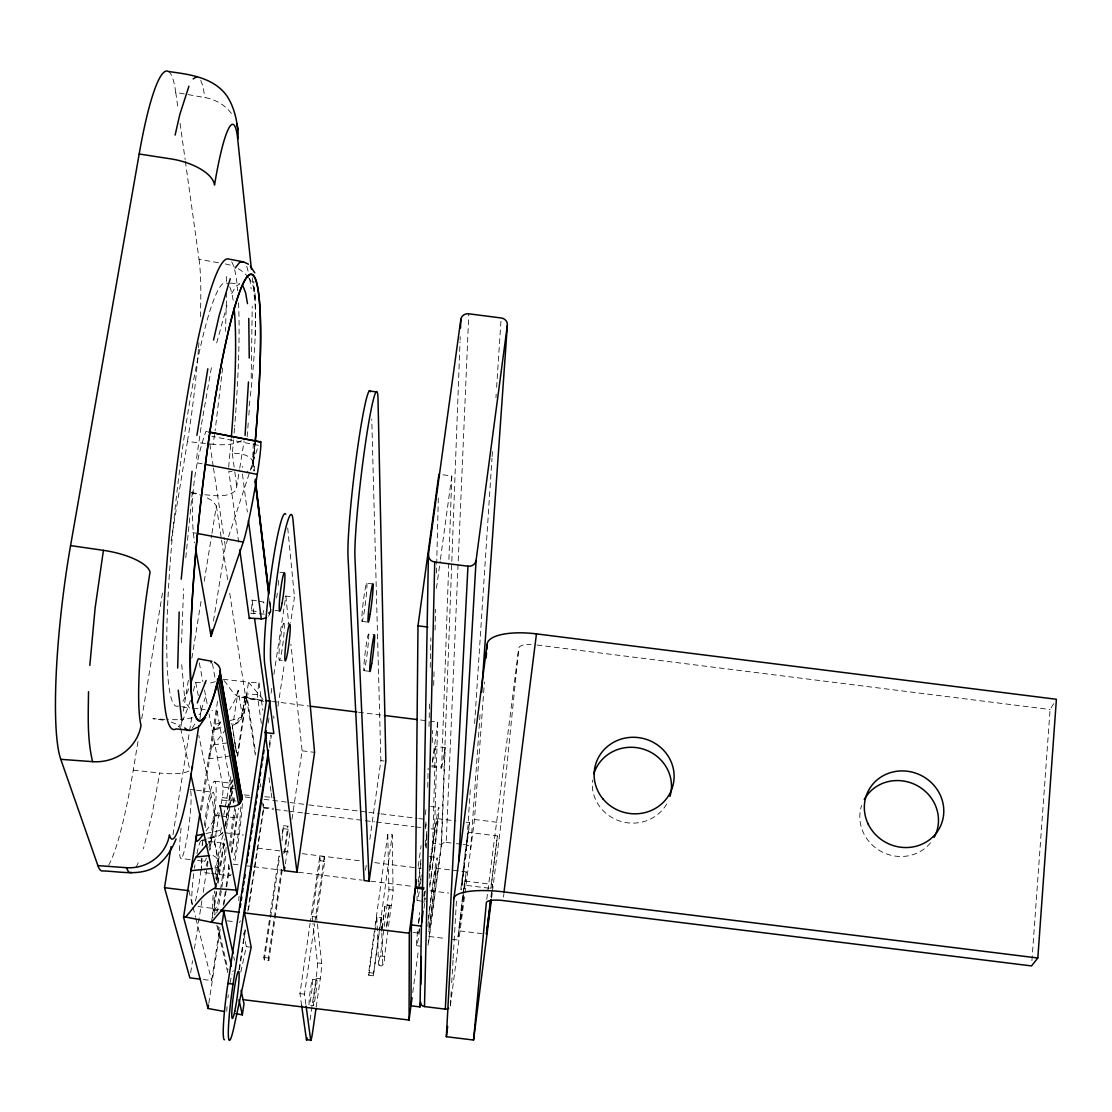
<?xml version="1.0" encoding="UTF-8"?>
<svg xmlns="http://www.w3.org/2000/svg" width="1112" height="1112" viewBox="0 0 1112 1112"><rect width="100%" height="100%" fill="white"/><g stroke="black" fill="none" stroke-linecap="round" stroke-linejoin="round"><path stroke-width="0.75" stroke-dasharray="5 3.75" d="M489.141 888.196L461.688 884.804L466.79 839.894M492.31 887.904L492.644 884.499L465.038 881.079L464.399 888.474M435.834 868.111L466.192 871.877L464.524 889.086M226.667 292.317L225.458 331.223M497.425 835.96L490.865 888.418L497.425 835.96L468.277 832.332L466.957 845.912M466.123 822.213L469.486 822.63L469.472 824.103L461.369 889.822M236.453 752.893L232.311 725.858L236.453 752.893A10.272 9.702 -8.3 0 0 236.495 750.433M426.452 848.053L426.744 834.167M427.731 787.268L428.134 768.156M429.023 726.483L429.496 703.896M430.261 667.422L430.886 637.899M216.729 880.398L219.022 863.371L214.366 841.158L213.699 840.019L211.461 840.311L208.222 843.202M181.548 642.778L183.591 588.707M432.276 742.58L432.568 730.459M433.68 685.465L434.111 668.159M435.056 630.087L435.57 609.307M436.474 572.972L438.35 496.814M441.589 844.342L445.231 747.695L435.404 746.472L432.693 843.243L441.589 844.342L428.19 945.311M429.496 867.193L434.556 829.274L437.711 722.133L430.83 721.271M387.782 834.292L388.922 890.893L380.373 955.931C375.3 968.774 385.447 969.72 384.571 956.445L393.092 891.407L392.216 834.834L387.782 834.292L374.563 929.896M253.3 443.438L252.688 460.312L253.939 470.626M431.678 766.807L441.631 768.044L451.82 475.95L438.906 474.324M255.204 335.643L255.621 303.117L253.717 281.141M253.939 471.252C256.705 457.185 244.612 452.904 232.311 453.46A236.884 27.077 -83.4 0 0 233.548 439.879M428.023 945.228L441.172 846.121L460.02 341.843M460.076 340.105L460.215 336.644M251.201 378.024L252.229 306.439M441.172 846.121A4.49 4.309 1.6 0 1 446.19 842.396L468.791 313.806M228.711 467.248L229.03 462.856A213.17 24.353 -83.4 0 0 231.199 438.698M242.305 467.304L242.346 466.289M450.416 1005.276L451.319 989.708M451.708 982.772L453.015 960.268M453.112 958.544L456.615 897.954M268.631 616.326L270.883 609.557L269.59 598.715M480.036 714.738L470.571 849.763A4.49 4.309 3 0 0 466.679 844.939L470.418 787.727M474.615 723.592L491.977 458.366M492.088 456.643L492.435 451.43M495.952 397.693L496.174 394.232M496.633 387.296L501.053 319.686M381.861 928.617L385.127 904.821L389.45 905.78L386.628 929.062M464.969 893.033L474.504 819.488L484.401 682.017M1031.908 960.726L1050.089 709.525L1053.689 703.674M247.17 436.724L248.323 421.893M248.838 415.179L249.505 406.631M215.325 865.595L215.116 868.18L218.675 866.873L218.981 865.873L214.366 841.158M222.636 367.989L215.102 430.761M252.535 464.051L255.037 443.257L253.272 462.05M185.801 557.724L192.376 491.712M255.343 439.824L253.188 463.857A225.25 23.977 -83.4 0 0 255.343 440.519M386.253 927.13L389.367 905.349M492.449 891.226L501.137 822.797L518.762 648.199A15.929 5.393 7.2 0 1 531.063 644.473M460.785 889.586L465.636 848.581M423.978 902.652L425.257 890.907M233.631 802.878L234.493 797.234M463.12 899.566L463.829 893.603M491.24 896.995L491.851 891.866M465.525 859.145L466.665 849.915M463.551 897.231L458.811 930.786L484.804 933.997M491.587 898.065L492.241 892.936M503.472 897.106L503.917 893.673M462.509 896.981L457.657 940.001L452.584 939.376M462.481 905.96L457.657 940.001M486.778 899.344L518.762 648.199M450.332 1005.915L464.747 894.743M490.948 896.828L491.615 891.671M441.631 768.044L445.231 747.695M412.747 992.543L418.487 949.578M423.992 908.337L425.382 897.996M464.524 865.706L461.688 884.804M462.94 893.673L463.607 888.697M462.953 894.896L458.811 930.786M233.701 724.996L238.19 722.675L241.234 719.005L245.377 695.222L241.999 716.392L245.377 695.222L229.419 591.209M418.293 866.304L421.073 845.704M425.229 814.818L425.924 809.661M432.387 761.609L437.711 722.133M436.46 588.317L440.185 561.073M440.421 559.378L451.82 475.95M368.795 975.266L376.843 917.08L381.305 917.622L373.298 975.822L368.795 975.266L368.67 972.583L374.327 931.606M373.298 975.822L392.216 834.834M463.148 893.395L466.192 871.877M365.542 870.251L366.251 865.108M369.851 839.421L380.874 760.622L371.755 419.113M466.289 844.981L469.486 822.63M264.322 614.102L250.867 613.31L251.576 608.611A8.312 0.792 -83.1 0 0 252.076 600.091L257.08 600.883M196.56 458.408L201.216 426.063M310.067 1019.982L316.058 978.212A12.788 0.764 -82.6 0 0 317.462 962.895L312.958 923.363M316.211 1007.124L320.27 978.727A12.788 0.737 -82.7 0 0 321.688 963.423L316.642 917.039L324.69 861.258L324.273 856.865L319.811 856.309L310.373 921.542M492.143 887.737L492.644 884.499M301.63 1005.554L299.934 993.628L310.123 923.252M312.764 921.653L312.18 916.496L320.242 860.702L319.811 856.309M305.856 1004.4L304.466 994.184L314.626 923.808M314.863 922.084L324.273 856.865M207.471 431.748L205.873 431.428C193.613 466.428 189.262 505.918 194.614 542.809M463.857 888.238L465.038 881.079M282.198 870.209L268.798 960.629L264.295 960.073L263.822 957.446L270.188 914.662M270.438 912.952L279.348 853.057M282.156 834.236L283.421 825.674L287.883 826.23L288.272 829.26L284.728 853.14M264.295 960.073L270.383 919.137M270.633 917.428L279.765 856.004M282.059 840.644L283.421 825.674M268.798 960.629L268.339 958.002L281.795 867.304M283.824 853.613L287.883 826.23M285.381 863.816L289.94 832.999M291.969 819.294L302.116 750.808L290.899 644.182M467.04 839.602L468.277 832.332M171.081 540.821L187.441 441.547L213.073 444.272L214.852 432.443M268.506 613.615L270.563 612.267L270.883 610.53L269.66 599.563M271.05 693.262L271.828 688.147M273.899 674.497L285.84 596.018L294.471 597.102L290.607 622.692M268.214 722.925L268.993 717.81M269.271 745.082L270.814 734.837M269.577 747.431L271.384 735.491M277.972 706.287L284.422 663.642M238.997 969.442L245.224 928.228M247.823 911.048L263.391 808.007L262.599 802.864M239.441 969.622L245.627 928.645M248.462 909.852L263.947 807.409L263.433 804.018M203.274 979.519L211.641 980.548L219.801 927.491M223.22 905.251L225.847 888.14M226.111 886.417L229.267 865.887M231.365 852.195L236.62 817.973L235.077 809.494M208.82 1003.344L220.635 926.352M224.054 904.112L229.572 868.18M231.935 852.793L238.774 808.299M261.32 723.384L257.219 694.541L259.013 682.81L248.518 682.198L237.162 755.66M270.563 612.267L270.8 611.03M190.666 972.736L192.529 960.754M194.391 948.772L201.87 900.873M203.204 892.311L206.929 868.361M207.193 866.651L208 861.508M209.862 849.54L215.2 815.318L198.798 735.366M214.338 844.077L219.37 811.774M232.297 728.61L238.232 690.399L242.235 715.502A10.23 9.633 -7.2 0 1 231.171 723.856A5.115 1.557 5.8 0 1 231.074 724.259M221.135 803.865A8.465 0.82 -82.8 0 0 221.483 802.169L222.247 797.471A8.465 0.82 -82.8 0 0 223.012 786.976L209.042 713.862M225.152 825.924L232.241 780.068M211.419 922.279L216.228 891.129M217.549 882.553L224.179 839.685M226.57 824.256L232.658 784.808M215.228 914.217L214.06 909.157L216.979 890.295M218.035 883.428L224.93 838.851M226.514 828.565L229.962 806.269M230.226 804.56L233.131 785.697M237.634 756.549L246.642 698.253L262.14 700.185M200.424 810.036L217.785 699.754M201.494 810.314L217.09 711.138L211.975 710.498M224.846 826.994L232.227 779.846M213.476 621.01L225.333 546.52L228.002 538.361M199.896 718.95L201.244 710.512L200.257 705.55M204.886 494.743C215.13 495.66 227.89 497.954 236.078 490.197L239.511 469.806M239.775 468.096L244.098 440.936M218.981 865.873L216.84 879.258L218.981 865.873A10.397 9.911 -12.4 0 0 210.78 854.836M180.881 726.622L181.701 721.479M183.355 711.221L188.581 678.723M191.876 658.193L201.508 598.325M204.26 581.215L211.683 535.039M211.961 533.329L216.353 505.96L212.489 500.845L205.623 497.008M172.986 834.681L191.848 716.698M201.494 424.367L211.419 367.599M108.629 865.233A145.741 19.168 -82.9 0 0 133.259 770.157L138.347 739.341M141.724 718.811L162.616 592.154M188.915 771.116A37.989 10.842 9.1 0 1 159.767 773.035L151.83 815.527L143.406 848.748M238.232 690.399L234.868 700.31L229.614 709.623M382.389 928.534L385.127 904.821M220.44 832.554L221.927 825.173M223.776 815.138L230.823 776.676M432.429 762.429L435.404 746.472M263.294 610.46L263.405 612.601M240.79 972.096L246.322 946.659L243.375 931.925M201.244 710.512L200.577 713.473L197.63 715.864M237.787 720.701L238.343 718.408L241.916 716.684M216.701 342.941L226.931 305.55M269.577 600.758L270.73 611.447L268.576 615.937M201.272 710.012L206.248 694.597M228.544 536.735L258.47 445.342L211.919 436.335M218.077 812.274L213.699 820.753L206.012 830.886M136.081 867.263L139.292 860.577M231.63 293.554L235.939 286.298L239.733 283.81L228.155 283.004M192.112 728.304L196.407 721.563M220.398 722.953L213.879 724.593L213.879 729.305L214.644 729.792L216.34 728.277L221.177 721.507M226.042 729.138L213.629 744.998L210.307 751.795L208.472 758.912L230.976 755.771M270.744 611.475L268.437 612.545M224.082 680.6C228.738 685.256 236.161 702.006 245.252 696.07M222.608 833.166L217.757 836.627L200.313 840.589M215.325 681.656L209.348 683.338M192.543 717.824L180.352 719.547M248.518 682.198L263.78 700.254M230.184 720.479L238.343 718.408M216.34 728.277L222.358 726.761M214.644 729.792L222.581 727.804M206.248 833.444L221.01 830.191M207.847 838.087L214.366 837.419M213.74 744.859L227.056 742.941M177.447 719.714L168.426 719.617M236.064 801.001L221.83 800.167M257.219 694.541L246.711 693.93L255.718 753.213M164.965 719.408L152.886 718.699L165.618 720.479M193.28 691.066A236.884 27.077 -83.4 0 0 195.684 682.42L205.942 683.102M232.047 471.488L228.78 471.196L239.024 544.685M244.279 794.927L249.394 795.372M264.725 796.734L274.956 797.638M263.947 807.409L273.357 808.243M133.259 770.157L159.767 773.035M223.053 679.293L248.671 682.156M299.934 993.628L304.466 994.184M310.637 1005.276L313.501 1005.623M430.733 806.478L438.823 807.479M214.713 781.208L231.463 783.293M474.504 819.488L501.137 822.797M437.419 818.64L455.989 820.948M189.944 789.395L194.961 790.02M196.629 790.229L213.351 792.3M245.168 796.97L250.325 797.61M264.072 799.319L307.065 804.657M308.788 804.879L367.252 812.135M368.962 812.358L379.275 813.636M380.999 813.845L417.111 818.335M418.835 818.557L423.992 819.197M263.391 808.007L273.663 809.286M275.373 809.508L287.355 810.995M289.064 811.204L302.756 812.9M304.466 813.108L374.647 821.837M376.356 822.046L414.012 826.716M415.721 826.939L420.85 827.564M431.122 828.843L434.556 829.274M446.19 842.396L454.725 843.452M456.434 843.66L461.563 844.3M463.259 844.508L466.679 844.939M215.2 815.318L220.148 815.93M221.788 816.138L236.62 817.973M283.838 828.704L288.272 829.26M429.482 856.587L437.155 857.533M224.93 832.749L243.556 835.056M206.596 841.131L201.48 840.491A33.012 3.336 -82.6 0 1 202.467 844.856M208.305 841.339L223.651 843.243M257.511 848.122L291.969 852.39M302.297 853.668L360.886 860.924M374.674 862.634L421.198 868.402M320.242 860.702L324.69 861.258M233.034 864.163L239.914 865.011M246.794 865.859L251.965 866.498M253.689 866.707L282.948 870.335M298.433 872.253L362.123 880.134M370.727 881.191L412.038 886.306M181.089 828.12A34.847 3.725 -82.7 0 0 180.922 858.45L190.903 859.673M197.602 860.507L204.302 861.341M430.066 890.768L448.65 893.061M388.95 889.628L393.134 890.142M209.654 873.267L202.94 872.433A45.995 4.573 -82.7 0 0 204.316 871.03M211.336 873.476L229.795 875.756M417.236 900.539L426.966 901.735M387.365 904.987L391.535 905.502M312.18 916.496L316.642 917.039M413.177 932.412L418.307 933.037M198.019 906.558L215.089 908.671M214.06 909.157L219.133 909.783M428.94 936.457L445.829 938.542M227.362 920.847L234.145 921.681M416.708 945.714L421.309 946.284M380.373 955.931L384.571 956.445M246.322 946.659L251.187 947.257M376.843 917.08L378.594 965.105L382.889 965.994M317.462 962.895L321.688 963.423M263.822 957.446L268.339 958.002M368.67 972.583L373.173 973.139M316.058 978.212L320.27 978.727M312.486 979.38L316.781 979.908M279.876 572.249L284.519 572.833M366.821 583.202A19.321 1.14 -83.1 0 1 363.944 613.546A19.321 1.14 -83.1 0 1 362.401 610.071A19.321 1.14 -83.1 0 1 366.821 583.202L373.007 583.981M274.97 610.432L279.626 611.016M361.97 621.372L368.155 622.15M536.929 645.016L1050.089 709.525M283.963 623.498A18.473 1.543 -83.1 0 1 281.6 652.341A18.473 1.543 -83.1 0 1 279.265 649.422A18.473 1.543 -83.1 0 1 283.963 623.498L289.885 624.235M368.586 634.118A18.459 1.042 -83 0 1 365.834 662.905A18.459 1.042 -83 0 1 364.361 660.097A18.459 1.042 -83 0 1 368.586 634.118L374.508 634.869M279.265 660.042L282.226 660.403M363.944 670.647L369.865 671.398M272.468 701.477L308.608 705.995M358.537 712.236L382.625 715.252M420.503 719.978L429.107 721.062M193.21 708.149L205.15 709.637M431.831 765.626L441.798 766.863M302.116 750.808L314.585 752.365M380.874 760.622L384.196 761.039M191.598 492.658L199.896 493.964M258.735 601.147L265.837 602.551M251.27 610.71L257.914 611.753M223.012 786.99L234.882 788.894M222.247 797.471L234.09 799.375M217.841 910.728L213.309 909.991L214.477 915.009M168.551 71.543A158.668 21.879 -84.2 0 1 175.752 92.407L204.928 97.592A41.533 36.904 -1.3 0 1 233.325 116.371M185.356 161.24L199.048 259.318L218.73 262.807M244.237 697.071L262.362 700.254M241.596 697.419L264.281 701.436M192.821 532.62L196.185 533.246M197.31 462.87L202.315 463.829M191.181 492.602L200.744 495.118M181.729 706.634L189.818 708.469L186.816 704.41M171.192 722.022L175.71 723.856L180.478 727.929M269.716 605.818L270.897 609.876L270.814 608.987M200.744 80.328L202.94 86.166L204.928 97.592M246.753 266.338L248.365 272.134M188.845 890.684L192.64 905.668M193.071 907.322L195.601 917.317M196.018 918.971L211.641 980.548M217.938 926.032L228.002 969.928M216.784 925.059L227.974 973.612M180.603 728.332L189.568 768.809M233.756 956.932L234.493 960.281M195.684 682.42L198.297 695.639M199.298 662.849L202.87 681.559M204.497 690.052L207.43 705.355M217.09 711.138L233.84 802.711M212.448 663.642L215.478 680.572M216.353 505.96L221.316 538.347M221.58 540.057L227.863 580.978M260.347 783.696L260.861 787.074M246.642 698.253L255.802 758.273M209.876 444.216L213.226 466.387M213.49 468.082L224.304 539.709M224.554 541.405L225.333 546.52M263.725 601.926L263.878 602.968M269.021 777.691L270.953 791.271M271.189 792.967L272.398 801.446M175.752 92.407L178.156 109.615M180.075 123.39L185.12 159.516M259.013 682.81L262.821 710.234M249.727 278.598L251.131 288.967M232.311 453.46L234.562 470.126M234.785 471.78L236.8 486.778M252.076 600.091L254.148 615.464M242.444 474.115L247.337 512.02M273.663 716.058L273.969 718.422M184.425 695.681L181.742 664.628M253.272 461.883L254.287 470.626M252.285 277.708L254.815 301.7A102.318 10.8 -83.6 0 1 250.172 397.568M285.84 596.018L288.731 623.54M287.716 527.991L294.471 597.102M381.305 917.622L381.736 931.342M381.791 933.051L382.806 965.619M226.306 276.568L226.473 284.297M205.178 827.703A34.833 3.461 -82.7 0 1 214.004 793.885A34.833 3.461 -82.7 0 1 208.959 847.552M206.359 857.964A34.833 3.461 -82.7 0 1 203.635 860.035M215.839 878.911A32.999 3.1 -82.7 0 1 223.943 843.577A32.999 3.1 -82.7 0 1 220.649 888.363M220.343 890.142A32.999 3.1 -82.7 0 1 215.214 908.671A32.999 3.1 -82.7 0 1 214.63 891.101M202.064 858.339A33.012 3.336 -82.6 0 1 201.244 867.207M200.883 870.307A33.012 3.336 -82.6 0 1 194.906 902.513M192.237 904.807A33.012 3.336 -82.6 0 1 193.822 872.948M194.475 868.166A33.012 3.336 -82.6 0 1 194.934 865.039M196.963 853.585A33.012 3.336 -82.6 0 1 200.591 841.117M190.638 790.882A34.847 3.725 -82.7 0 1 188.387 829.371A34.847 3.725 -82.7 0 1 180.922 858.45M234.688 745.916A10.272 9.702 -8.3 0 1 235.897 748.07M242.374 803.601A45.995 4.184 -82.7 0 1 234.396 862.87M231.06 874.324A45.995 4.184 -82.7 0 1 228.558 861.897M229.656 845.912A45.995 4.184 -82.7 0 1 235.063 806.019M240.4 920.792A43.563 3.739 -82.7 0 1 239.219 922.307M238.705 900.581A43.563 3.739 -82.7 0 1 239.08 896.202M255.023 443.618A224.707 23.922 -83.4 0 1 253.147 463.704M253.119 464.413A10.077 9.271 -2.9 0 1 247.198 471.613M231.713 261.918A236.884 27.077 -83.4 0 1 233.464 265.796M234.618 269.688A236.884 27.077 -83.4 0 1 237.76 290.802M238.524 302.742A236.884 27.077 -83.4 0 1 234.66 426.41M234.521 428.092A236.884 27.077 -83.4 0 1 233.687 438.184M190.402 700.435A236.884 27.077 -83.4 0 1 178.657 726.497M249.769 401.001A102.318 10.8 -83.6 0 1 248.713 409.522M225.291 263.961A37.322 33.749 -2 0 1 234.187 266.63M238.274 268.701A37.322 33.749 -2 0 1 247.462 276.318M248.379 277.458A37.322 33.749 -2 0 1 254.815 301.7M241.526 440.616A36.71 14.164 10.1 0 1 213.073 444.272M199.048 259.318A141.53 17.75 -83.7 0 1 200.313 317.087M198.909 342.593A141.53 17.75 -83.7 0 1 198.548 347.736M198.422 349.446A141.53 17.75 -83.7 0 1 187.441 441.547M229.697 286.84A213.17 24.353 -83.4 0 1 233.562 303.34M188.734 688.814A213.17 24.353 -83.4 0 1 182.438 701.922M178.504 705.911A213.17 24.353 -83.4 0 1 177.698 485.666A213.17 24.353 -83.4 0 1 228.613 284.894M226.07 847.372A43.576 4.101 -82.7 0 1 221.844 887.418M221.274 890.948A43.576 4.101 -82.7 0 1 216.604 913.355M212.92 917.734A43.576 4.101 -82.7 0 1 213.337 893.019M215.45 873.837A43.576 4.101 -82.7 0 1 223.707 833.944M204.302 825.563A45.995 4.573 -82.7 0 1 215.589 783.015A45.995 4.573 -82.7 0 1 209.737 850.36M207.457 861.174A45.995 4.573 -82.7 0 1 205.984 866.623M201.953 870.738A45.995 4.573 -82.7 0 1 201.439 858.533M202.162 845.759A45.995 4.573 -82.7 0 1 202.745 839.24M212.392 837.086A5.185 1.404 5.5 0 0 213.685 836.182A10.355 9.841 -10.9 0 0 222.873 832.193M424.812 891.324A45.022 1.293 -82.8 0 1 424.019 897.87M419.738 929.535A45.022 1.293 -82.8 0 1 417.834 928.451M418.348 923.544A45.022 1.293 -82.8 0 1 419.585 912.632M426.744 835.557A47.51 1.446 -82.8 0 1 425.368 847.274M421.156 879.078A47.51 1.446 -82.8 0 1 420.183 885.499M419.196 891.685A47.51 1.446 -82.8 0 1 417.792 888.196M418.418 881.746A47.51 1.446 -82.8 0 1 421.212 857.199M425.243 827.022A47.51 1.446 -82.8 0 1 426.452 819.099M428.19 920.18A45.022 1.168 -82.8 0 1 435.737 863.899A45.022 1.168 -82.8 0 1 435.918 874.546A45.022 1.168 -82.8 0 1 428.426 933.51M429.566 871.266A47.51 1.307 -82.8 0 1 437.433 813.233A47.51 1.307 -82.8 0 1 437.461 826.452A47.51 1.307 -82.8 0 1 429.593 888.14M426.716 831.401A34.041 1.042 -82.8 0 1 425.187 845.301M421.267 874.922A34.041 1.042 -82.8 0 1 419.321 886.069M418.793 885.944A34.041 1.042 -82.8 0 1 421.114 861.619M425.507 828.885A34.041 1.042 -82.8 0 1 426.396 823.672M424.256 892.908A32.248 0.931 -82.8 0 1 423.867 896.147M419.321 928.645A32.248 0.931 -82.8 0 1 418.362 928.854M418.946 922.237A32.248 0.931 -82.8 0 1 419.822 914.092M240.817 807.006A34.097 3.1 -82.7 0 1 233.409 859.687M230.823 846.441A34.097 3.1 -82.7 0 1 235.772 809.383M226.778 1011.364A23.7 2.029 -82.5 0 1 227.056 1006.582M227.918 997.923A23.7 2.029 -82.5 0 1 228.294 994.851M230.101 982.938A23.7 2.029 -82.5 0 1 231.991 974.112M232.797 971.638A23.7 2.029 -82.5 0 1 233.45 970.72M278.556 580.422A19.335 1.696 -83.1 0 1 278.083 586.483M277.333 593.085A19.335 1.696 -83.1 0 1 276.652 597.936M309.053 1004.761A12.969 0.778 -82.6 0 1 311.263 984.273A12.969 0.778 -82.6 0 1 312.305 986.441A12.969 0.778 -82.6 0 1 309.219 1005.095M429.149 878.383A36.251 0.987 -82.8 0 1 435.862 826.049A36.251 0.987 -82.8 0 1 436.21 834.723A36.251 0.987 -82.8 0 1 429.454 885.861M427.856 926.393A34.347 0.89 -82.8 0 1 434.222 876.214A34.347 0.89 -82.8 0 1 434.75 882.455A34.347 0.89 -82.8 0 1 428.287 931.564M930.549 842.785A39.768 37.53 26.2 0 1 881.121 851.444A39.768 37.53 26.2 0 1 861.633 805.463M666.686 804.004A39.698 37.836 13.1 0 1 619.982 821.129A39.698 37.836 13.1 0 1 592.529 780.151M314.543 1001.648A12.969 0.764 -82.6 0 0 316.934 980.27A12.969 0.764 -82.6 0 0 313.931 996.38A12.969 0.764 -82.6 0 0 314.543 1001.648"/><path stroke-width="1.5" d="M243.139 999.674L409.077 1020.051L409.285 933.232L416.444 880.037M249.241 358.036L248.768 318.421M423.755 889.016L415.36 887.974L411.384 924.906L410.981 1005.804L420.03 1006.916L420.475 1003.497M438.906 474.324L417.987 625.82L415.527 886.764L423.922 887.793M177.684 668.103L179.171 611.989M88.515 691.72C88.279 715.044 87.042 738.813 92.602 761.664L60.771 759.315A163.103 23.964 -83.2 0 1 70.57 545.589L139.181 153.998A158.668 21.879 -84.2 0 1 168.551 71.543C189.387 74.365 213.337 77.27 226.709 95.66C233.506 105.737 236.356 117.747 237.898 129.645M420.03 1006.916L421.406 926.143L423.06 911.034M420.85 984.273L421.337 956.542M421.948 921.876L428.426 554.36L460.854 319.311A7.103 6.463 4.8 0 1 468.791 313.806L501.164 317.962A7.103 6.463 5.8 0 1 507.35 325.26L481.621 692.234M448.692 1008.236A4.559 4.448 -1 0 1 445.314 1009.14L424.492 1006.582L434.722 562.019A7.284 6.783 3.1 0 1 428.426 554.36M231.421 966.064L221.997 924.002L211.419 922.279L230.601 899.691L236.953 894.104L220.093 805.755C227.084 806.867 240.303 808.883 241.999 798.777L220.204 673.135A225.25 23.977 -83.4 0 1 191.611 610.752A225.25 23.977 -83.4 0 1 239.956 290.844A225.25 23.977 -83.4 0 1 255.343 440.519M241.902 798.833L241.846 794.858L240.609 792.369M460.535 327.97L460.854 319.311M445.314 1009.14L467.971 566.203A7.284 6.783 4.4 0 0 476.089 560.378L507.35 325.26M248.476 381.944L245.057 435.473M446.343 1036.704L453.863 898.76L487.125 644.223A47.816 16.166 7.2 0 1 536.457 633.882L1056.4 699.281L1037.816 958.002L1031.519 965.925L503.041 900.539A16.346 4.253 7.1 0 0 486.333 902.777L473.559 1040.04L446.343 1036.704L447.677 1026.446M458.714 861.605L476.089 560.378M486.139 657.97L486.514 652.813M486.764 649.38L487.125 644.223M89.822 665.421L95.145 607.833L103.43 550.343L70.57 545.589M181.214 579.157L192.042 471.307M220.204 673.135L219.189 676.944M490.878 899.969L486.43 934.205L490.559 899.844M473.559 1040.04L491.365 899.775M453.863 898.76A49.067 12.76 7.1 0 1 504.014 891.921L536.457 633.882M409.077 1020.051L412.052 997.7M369.142 881.149L385.85 761.247L378.01 399.18A86.653 5.449 -83.2 0 0 365.375 443.966A86.653 5.449 -83.2 0 0 354.95 557.612L369.142 881.149L364.097 880.537L348.028 556.737A86.666 5.643 -83.2 0 1 356.827 453.64A86.666 5.643 -83.2 0 1 370.56 391.772M315.961 1008.806L312.861 1030.518A12.871 0.751 -82.6 0 1 310.707 1040.165L306.453 1039.637L301.63 1005.554M296.987 872.225L314.585 752.365L293.026 520.138A77.965 6.658 -83.1 0 0 278.945 564.257A77.965 6.658 -83.1 0 0 270.953 664.781L296.987 872.225L284.366 870.668L265.087 732.502L269.757 701.783M284.366 870.668L284.867 867.235M235.814 1013.657L242.346 1014.867L244.001 1003.83L241.082 990.431M236.953 894.104L266.282 701.7L254.62 618.87M224.485 1039.734A45.884 3.92 -82.5 0 1 227.932 983.481L266.338 730.806M240.22 907.17L240.748 903.75M241.262 900.345L241.777 896.925M242.555 891.81L243.069 888.405M243.597 884.985L244.112 881.58M244.626 878.16L245.154 874.755M246.961 862.815L247.476 859.395M248.004 855.99L248.518 852.57M249.032 849.165L249.561 845.745M250.339 840.63L250.853 837.225M251.368 833.805L251.882 830.4M252.41 826.981L252.924 823.575M253.703 818.46L254.217 815.04M254.731 811.635L255.26 808.216M255.774 804.81L256.288 801.391M256.816 797.985L257.331 794.58M258.109 789.451L258.623 786.045M259.138 782.626L259.666 779.22M260.18 775.815L260.695 772.395M261.473 767.28L262.001 763.861M262.515 760.455L263.03 757.05M263.544 753.63L264.072 750.225M265.879 738.285L266.407 734.865M268.284 755.965L244.529 912.91L251.187 947.257L233.979 1026.988A45.87 3.85 -82.5 0 1 228.335 1034.535A45.87 3.85 -82.5 0 1 233.061 984.106L268.492 750.197M196.907 435.306L207.819 368.809M224.374 1011.517L208.027 1008.473L208.556 1005.053M221.997 924.002L223.887 911.715L220.857 911.214M208.027 1008.473L183.549 917.205L185.69 917.011C194.878 906.6 202.328 893.701 215.436 887.876L216.228 883.623M183.549 917.205L199.882 813.456M195.504 547.91L211.058 636.245L212.128 629.475M191.82 768.92A37.989 10.842 9.1 0 0 192.39 766.237L198.826 725.705M199.924 979.102L189.86 977.865L164.52 887.682L171.081 846.649M175.126 135.08L179.769 114.647L188.929 86.18M213.56 339.98L219.314 315.016L230.254 278.709M241.999 798.777L240.706 800.348M215.339 689.621L218.272 678.473L240.22 802.864M215.978 689.301L219.55 675.957L241.373 800.932M211.058 636.245L243.25 542.072A52.737 3.058 -79.7 0 0 256.205 481.065A52.737 3.058 -79.7 0 0 259.86 441.923M206.123 680.461L197.283 702.909M211.058 662.919L211.475 661.835M176.085 838.948C172.318 848.428 166.995 857.185 159.252 863.968C142.961 877.563 120.652 871.21 101.539 870.904A145.741 19.168 -82.9 0 1 97.884 865.609L60.771 759.315M218.272 678.473L217.257 679.946M205.581 717.296L199.548 725.955M203.941 833.5L198.77 840.06L197.116 841.284L196.365 840.575L196.393 835.598L204.608 833.805M235.188 267.978L239.636 262.39L243.514 261.89L248.462 264.183M207.124 844.453L196.004 857.143L192.724 863.579L190.875 870.696L211.892 868.514M193.154 78.938L196.977 76.575M197.31 727.359L190.819 730.403L176.016 728.902A236.884 27.077 -83.4 0 1 173.083 498.523A236.884 27.077 -83.4 0 1 228.669 259.026L243.514 261.89M266.546 617.591L262.807 618.828L249.269 618.161L239.747 549.814M196.115 857.018L209.515 855.573M97.884 865.609L126.309 867.68A39.643 37.502 -14.4 0 0 169.427 834.848A105.362 11.662 -82.9 0 0 192.39 766.237M214.616 888.502L236.8 890.114M131.883 872.656L128.811 872.364L126.309 867.68M227.932 983.481L233.061 984.106M504.014 891.921L1037.816 958.002M164.52 887.682L188.845 890.684M411.384 924.906L421.406 926.143M220.829 909.991L239.441 912.285M244.529 912.91L409.285 933.232M434.722 562.019L467.971 566.203M417.987 625.82L427.828 627.057M265.587 700.616L270.744 701.255M310.331 706.217L356.813 712.014M384.349 715.461L417.056 719.547M265.087 732.502L273.844 733.586L264.712 664.003A77.965 6.825 -83.1 0 1 271.189 573.083A77.965 6.825 -83.1 0 1 285.77 514.23M369.17 390.979L376.078 391.855M139.181 153.998L170.664 158.849A43.841 19.946 11.7 0 1 214.519 185.065A114.675 13.316 -84 0 1 237.69 138.944A41.533 36.904 -1.3 0 0 236.564 123.543M197.866 533.565L243.25 542.072M205.65 464.468L257.275 474.365M185.69 917.011L211.558 922.265M214.394 662.113L218.425 665.407M184.648 727.915L188.109 730.556M211.933 661.32L198.325 658.804L197.269 661.195A213.17 24.353 -83.4 0 1 191.222 681.809M250.367 266.185L254.801 272.871M261.348 619.328L248.449 520.638M242.958 286.006L245.571 292.692L247.503 303.618M238.955 999.73L242.346 1014.867M190.694 773.869L215.728 886.862M223.887 911.715L233.034 953.582M217.146 683.991L238.635 804.49M242.069 798.346L220.287 672.732A10.314 9.66 -7.2 0 0 218.536 665.782M181.784 720.27L178.24 690.177M306.092 1006.11L310.707 1040.165M268.812 592.696L255.204 480.94L268.687 594.35M219.926 670.842L220.176 672.885A224.707 23.922 -83.4 0 1 191.723 609.946A224.707 23.922 -83.4 0 1 240.067 290.969A224.707 23.922 -83.4 0 1 255.176 441.964M255.315 479.202L268.84 592.404M237.69 138.944L251.395 269.146M103.43 550.343A45.648 15.471 10.2 0 1 150.05 572.166A117.886 14.581 -83.2 0 0 141.016 725.399A44.397 41.533 -12.3 0 1 92.602 761.664M220.51 805.908A8.465 0.82 -82.8 0 1 220.093 805.755M234.09 308.052A213.17 24.353 -83.4 0 1 231.338 436.988M249.908 617.924A8.312 0.792 -83.1 0 1 249.269 618.161M307.26 1037.969A12.871 0.764 -82.6 0 1 306.453 1039.637M424.492 1006.582A4.559 4.448 -3 0 1 420.544 1001.606M864.246 799.486A39.768 37.53 26.2 0 1 917.178 785.614A39.768 37.53 26.2 0 1 934.191 837.336M593.905 773.688A39.698 37.836 13.1 0 1 642.958 749.015A39.698 37.836 13.1 0 1 669.952 796.428M260.667 442.006L209.125 432.068L260.667 442.006M234.799 1011.114A23.7 1.988 -82.5 0 0 238.941 972.013A23.7 1.988 -82.5 0 0 232.686 1001.37A23.7 1.988 -82.5 0 0 234.799 1011.114M287.494 653.091A18.473 1.515 -83 0 0 289.885 624.235A18.473 1.515 -83 0 0 285.214 650.172A18.473 1.515 -83 0 0 287.494 653.091M282.059 603.246A19.335 1.654 -83.1 0 0 284.519 572.833A19.335 1.654 -83.1 0 0 279.612 599.646A19.335 1.654 -83.1 0 0 282.059 603.246M371.714 663.642A18.459 1.001 -83 0 0 374.508 634.869A18.459 1.001 -83 0 0 370.31 660.848A18.459 1.001 -83 0 0 371.714 663.642M370.101 614.324A19.321 1.098 -83.1 0 0 373.007 583.981A19.321 1.098 -83.1 0 0 368.614 610.849A19.321 1.098 -83.1 0 0 370.101 614.324M868.18 824.075A40.171 37.864 26 0 0 936.79 832.401A40.171 37.864 26 0 0 907.197 771.214A40.171 37.864 26 0 0 868.18 824.075M603.038 798.986A40.088 38.169 13 0 0 671.467 790.034A40.088 38.169 13 0 0 627.863 737.631A40.088 38.169 13 0 0 603.038 798.986"/></g></svg>
